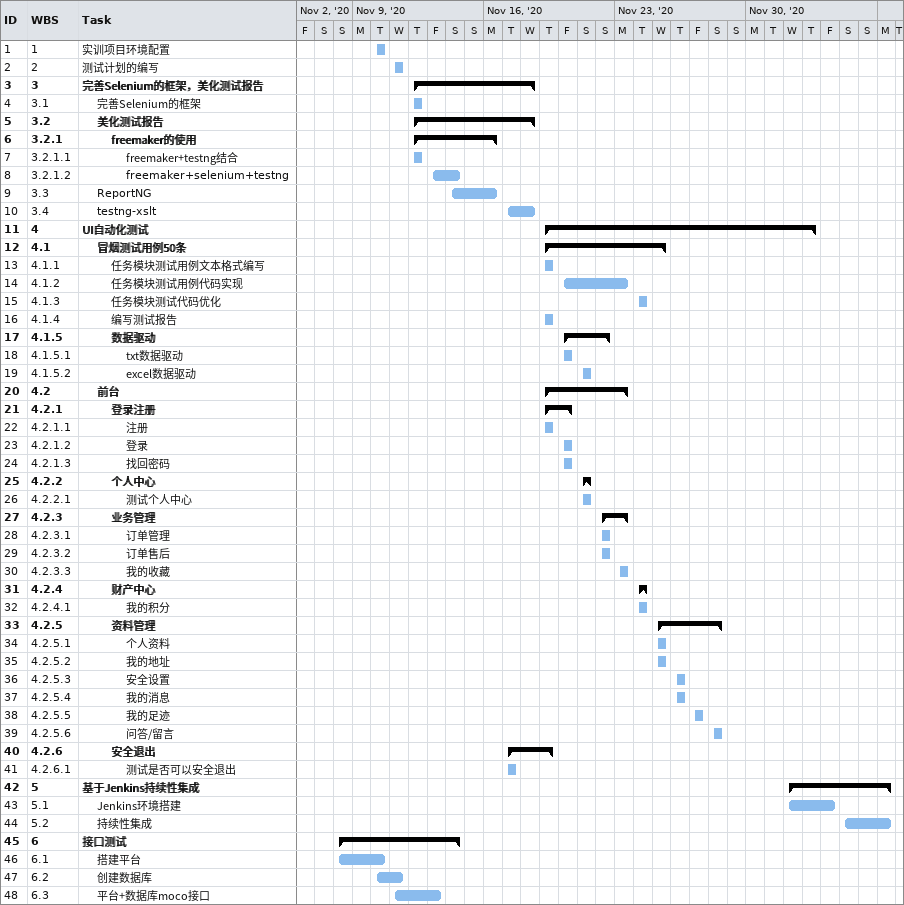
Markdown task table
| ID | WBS | Task | Start | Finish |
|---|---|---|---|---|
| 1 | 1 | 实训项目环境配置 | 2020-11-10 | 2020-11-10 |
| 2 | 2 | 测试计划的编写 | 2020-11-11 | 2020-11-11 |
| 3 | 3 | **完善Selenium的框架，美化测试报告** | 2020-11-12 | 2020-11-18 |
| 4 | 3.1 | 完善Selenium的框架 | 2020-11-12 | 2020-11-12 |
| 5 | 3.2 | **美化测试报告** | 2020-11-12 | 2020-11-18 |
| 6 | 3.2.1 | **freemaker的使用** | 2020-11-12 | 2020-11-16 |
| 7 | 3.2.1.1 | freemaker+testng结合 | 2020-11-12 | 2020-11-12 |
| 8 | 3.2.1.2 | freemaker+selenium+testng | 2020-11-13 | 2020-11-14 |
| 9 | 3.3 | ReportNG | 2020-11-14 | 2020-11-16 |
| 10 | 3.4 | testng-xslt | 2020-11-17 | 2020-11-18 |
| 11 | 4 | **UI自动化测试** | 2020-11-19 | 2020-12-03 |
| 12 | 4.1 | **冒烟测试用例50条** | 2020-11-19 | 2020-11-25 |
| 13 | 4.1.1 | 任务模块测试用例文本格式编写 | 2020-11-19 | 2020-11-19 |
| 14 | 4.1.2 | 任务模块测试用例代码实现 | 2020-11-20 | 2020-11-23 |
| 15 | 4.1.3 | 任务模块测试代码优化 | 2020-11-24 | 2020-11-24 |
| 16 | 4.1.4 | 编写测试报告 | 2020-11-19 | 2020-11-19 |
| 17 | 4.1.5 | **数据驱动** | 2020-11-20 | 2020-11-22 |
| 18 | 4.1.5.1 | txt数据驱动 | 2020-11-20 | 2020-11-20 |
| 19 | 4.1.5.2 | excel数据驱动 | 2020-11-21 | 2020-11-21 |
| 20 | 4.2 | **前台** | 2020-11-19 | 2020-11-23 |
| 21 | 4.2.1 | **登录注册** | 2020-11-19 | 2020-11-20 |
| 22 | 4.2.1.1 | 注册 | 2020-11-19 | 2020-11-19 |
| 23 | 4.2.1.2 | 登录 | 2020-11-20 | 2020-11-20 |
| 24 | 4.2.1.3 | 找回密码 | 2020-11-20 | 2020-11-20 |
| 25 | 4.2.2 | **个人中心** | 2020-11-21 | 2020-11-21 |
| 26 | 4.2.2.1 | 测试个人中心 | 2020-11-21 | 2020-11-21 |
| 27 | 4.2.3 | **业务管理** | 2020-11-22 | 2020-11-23 |
| 28 | 4.2.3.1 | 订单管理 | 2020-11-22 | 2020-11-22 |
| 29 | 4.2.3.2 | 订单售后 | 2020-11-22 | 2020-11-22 |
| 30 | 4.2.3.3 | 我的收藏 | 2020-11-23 | 2020-11-23 |
| 31 | 4.2.4 | **财产中心** | 2020-11-24 | 2020-11-24 |
| 32 | 4.2.4.1 | 我的积分 | 2020-11-24 | 2020-11-24 |
| 33 | 4.2.5 | **资料管理** | 2020-11-25 | 2020-11-28 |
| 34 | 4.2.5.1 | 个人资料 | 2020-11-25 | 2020-11-25 |
| 35 | 4.2.5.2 | 我的地址 | 2020-11-25 | 2020-11-25 |
| 36 | 4.2.5.3 | 安全设置 | 2020-11-26 | 2020-11-26 |
| 37 | 4.2.5.4 | 我的消息 | 2020-11-26 | 2020-11-26 |
| 38 | 4.2.5.5 | 我的足迹 | 2020-11-27 | 2020-11-27 |
| 39 | 4.2.5.6 | 问答/留言 | 2020-11-28 | 2020-11-28 |
| 40 | 4.2.6 | **安全退出** | 2020-11-17 | 2020-11-19 |
| 41 | 4.2.6.1 | 测试是否可以安全退出 | 2020-11-17 | 2020-11-17 |
| 42 | 5 | **基于Jenkins持续性集成** | 2020-12-02 | 2020-12-07 |
| 43 | 5.1 | Jenkins环境搭建 | 2020-12-02 | 2020-12-04 |
| 44 | 5.2 | 持续性集成 | 2020-12-05 | 2020-12-07 |
| 45 | 6 | **接口测试** | 2020-11-08 | 2020-11-14 |
| 46 | 6.1 | 搭建平台 | 2020-11-08 | 2020-11-10 |
| 47 | 6.2 | 创建数据库 | 2020-11-10 | 2020-11-11 |
| 48 | 6.3 | 平台+数据库moco接口 | 2020-11-11 | 2020-11-13 |
